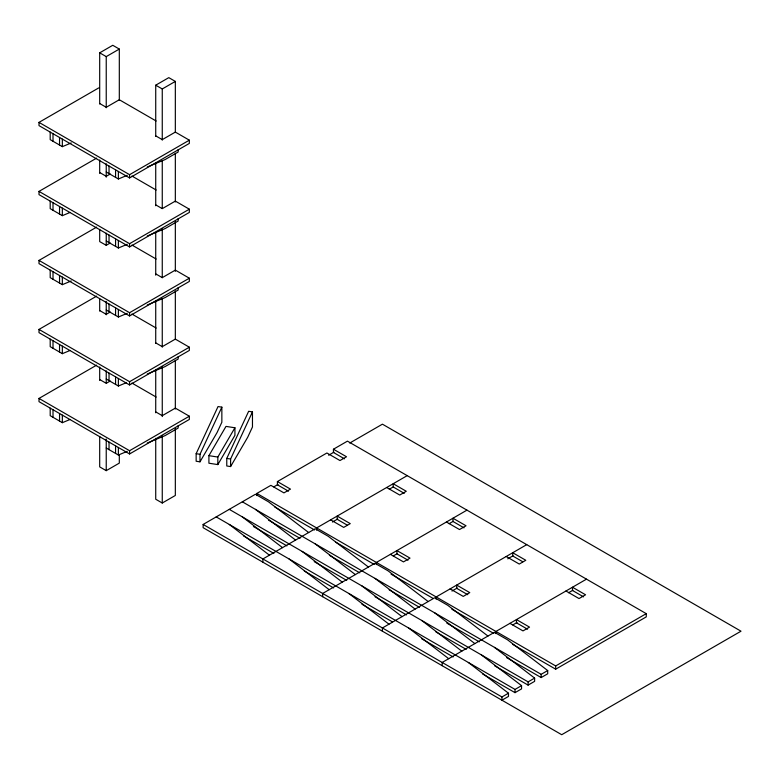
<?xml version="1.0" encoding="UTF-8"?>
<svg xmlns="http://www.w3.org/2000/svg" width="780" height="780" viewBox="0 0 780 780"><rect width="100%" height="100%" fill="white"/><g stroke="black" fill="none" stroke-linecap="round" stroke-linejoin="round"><path stroke-width="1.17" d="M196.15 453.697L218.03 406.565L221.851 407.15L221.851 422.253L217.074 432.559L199.982 461.838L196.15 461.243L196.15 453.697L199.982 454.291L221.851 407.15M226.766 458.435L248.644 411.294L252.466 411.889L252.466 426.982L247.679 437.297L230.597 466.567L226.766 465.982L226.766 458.435L230.597 459.02L252.466 411.889M208.913 455.666L225.995 426.397L234.926 427.772L234.926 435.318L217.834 464.597L208.913 463.213L208.913 455.666L217.834 457.051L234.926 427.772M99.694 103.984L99.694 52.835L112.768 45.289L119.311 49.062L119.311 100.21M99.694 52.835L106.236 56.608L119.311 49.062M155.727 135.866L162.259 139.639L175.334 132.093L189.345 140.176L189.345 143.413L129.578 177.918L39 125.619L39 122.382L98.767 87.886M155.727 136.334L155.727 85.186L168.802 77.639L175.334 81.412L175.334 132.561M155.727 85.186L162.259 88.959L175.334 81.412M155.727 204.877L162.259 208.65L175.334 201.103L189.345 209.186L189.345 212.423L129.578 246.928L39 194.63L39 191.393L96.662 158.106M110.253 173.979L106.236 176.299L99.694 172.526M39 122.382L129.578 174.681L189.345 140.176M155.727 273.877L162.259 277.651L175.334 270.104L189.345 278.197L189.345 281.434L129.578 315.929L39 263.64L39 260.403L96.662 227.107M99.694 229.418L99.694 241.595L106.236 245.31L110.253 242.989M39 191.393L129.578 243.691L189.345 209.186M155.727 342.888L162.259 346.661L175.334 339.115L189.345 347.207L189.345 350.435L129.578 384.94L39 332.651L39 329.413L96.662 296.117M110.253 311.99L106.236 314.32L99.694 310.547M39 260.403L129.578 312.702L189.345 278.197M155.727 411.898L162.259 415.672L175.334 408.125L189.345 416.208L189.345 419.445L129.578 453.95L39 401.651L39 398.424L96.662 365.128M110.253 381.001L106.236 383.321L99.694 379.548M39 329.413L129.578 381.703L189.345 347.207M39 398.424L129.578 450.713L189.345 416.208M99.694 436.449L99.694 466.889L106.236 470.662L119.311 463.115L119.311 454.594M155.727 438.35L155.727 499.239L162.259 503.012L175.334 495.466L175.334 428.483M349.732 443.05L382.424 424.174L741 631.195L561.707 734.711L203.131 527.69L203.131 524.452L255.431 494.257L268.505 501.813L308.656 532.535M256.864 495.583L256.864 493.428L270.875 485.345L283.949 492.892L290.482 489.119L277.407 481.572L277.407 484.799L288.473 491.185M277.407 481.572L326.898 452.995L339.973 460.541L346.515 456.768L333.44 449.221L333.44 452.459L344.497 458.845M333.44 449.221L347.441 441.139L646.259 613.655L646.259 616.892L555.682 669.182L512.694 644.368M273.799 486.886L278.011 484.458M328.633 455.227L333.908 452.185M407.209 475.634L316.631 527.933L316.631 530.088M332.426 522.044L337.691 519.002M389.298 489.206L393.52 486.779M466.966 510.139L376.389 562.438L376.389 564.593M393.247 555.945L397.459 553.508M449.065 523.712L453.277 521.284M526.734 544.645L436.156 596.944L436.156 599.099M451.952 591.055L457.216 588.013M507.77 558.831L513.045 555.789M586.492 579.15L495.914 631.449L495.914 633.604M512.772 624.946L516.984 622.518M568.591 592.722L572.803 590.294M203.131 524.452L501.95 696.969L508.482 693.196L468.331 662.464M216.206 516.906L515.024 689.423L521.557 685.649L481.406 654.917M229.281 509.359L528.099 681.876L534.632 678.103L494.481 647.371M242.356 501.813L541.164 674.329L547.706 670.556L507.556 639.824L494.481 632.278L442.182 662.464L442.182 665.701M256.864 493.428L555.682 665.944L646.259 613.655M482.518 673.891L515.024 692.659L521.557 688.886L521.557 685.649M494.54 665.74L528.099 685.113L534.632 681.34L534.632 678.103M506.571 657.589L541.164 677.567L547.706 673.783L547.706 670.556M50.203 132.093L50.203 139.639L62.341 146.65L71.234 142.954M106.236 171.99L118.375 178.99L127.267 175.295M147.274 166.978L165.058 159.588L178.132 152.041L178.132 149.711M50.203 201.103L50.203 208.65L62.341 215.66L70.122 212.423M106.236 240.991L118.375 248.001L127.267 244.306M147.274 235.989L165.058 228.599L178.132 221.042L178.132 218.722M50.203 270.104L50.203 277.651L62.341 284.661L71.234 280.966M106.236 310.001L118.375 317.011L127.267 313.316M147.274 305L165.058 297.599L178.132 290.053L178.132 287.732M50.203 339.115L50.203 346.661L62.341 353.671L70.122 350.435M106.236 379.012L118.375 386.022L126.155 382.785M147.274 374L165.058 366.61L178.132 359.063L178.132 356.743M50.203 408.125L50.203 415.672L62.341 422.682L70.122 419.445M106.236 448.022L118.375 455.032L127.267 451.327M147.274 443.011L165.058 435.62L178.132 428.074L178.132 425.753M156.166 121.017L119.311 99.742L106.236 107.289L99.694 103.516M131.947 176.046L156.166 190.028M131.947 245.056L156.166 259.038M131.947 314.067L156.166 328.048M404.264 493.35L393.198 486.964L393.198 483.727L406.273 491.273L399.74 495.046L386.665 487.5M464.022 527.855L452.965 521.459L452.965 518.232L466.04 525.779L459.498 529.552L446.423 522.005M522.785 561.775L512.723 555.965L512.723 552.737L525.798 560.284L519.265 564.057L506.191 556.51M583.547 596.856L572.491 590.47L572.491 587.233L585.566 594.789L579.023 598.562L565.948 591.006M131.947 383.068L156.166 397.059M347.227 525.115L337.174 519.304L337.174 516.077L350.249 523.624L343.707 527.397L330.632 519.85M407.998 560.196L396.932 553.81L396.932 550.573L410.007 558.119L403.474 561.902L390.4 554.346M467.756 594.701L456.7 588.315L456.7 585.078L469.774 592.625L463.232 596.398L450.157 588.851M527.524 629.207L516.457 622.82L516.457 619.583L529.532 627.13L523 630.903L509.925 623.356M274.687 506.951L314.535 529.961M335.498 542.061L374.293 564.457M391.072 574.148L433.007 598.358M451.883 609.258L493.818 633.467M268.564 520.172L300.017 538.337M329.375 555.282L359.785 572.842M389.142 589.787L419.543 607.347M446.803 623.083L479.31 641.842M253.393 526.51L286.942 545.883M314.203 561.62L346.71 580.388M375.014 596.729L406.477 614.893M435.825 631.839L466.235 649.399M243.467 535.88L273.877 553.429M304.278 570.989L333.635 587.935M361.949 604.276L392.35 621.835M421.707 638.781L453.16 656.945M487.939 636.051L447.788 605.319L434.714 597.773L382.424 627.958L382.424 631.195M428.181 601.546L388.031 570.814L374.956 563.267L322.657 593.463L322.657 596.69M434.714 612.865L474.874 643.597M368.413 567.041L328.263 536.308L315.188 528.762L262.899 558.958L262.899 562.185M374.956 578.36L415.106 609.092M421.639 620.412L461.799 651.144M315.188 543.855L355.339 574.587M361.881 585.907L402.031 616.639M255.431 509.359L295.581 540.082M408.574 627.958L448.724 658.691M302.113 551.411L342.274 582.133M348.806 593.463L388.957 624.185M242.356 516.906L282.506 547.638M289.048 558.958L329.199 589.69M229.281 524.452L269.431 555.184M555.682 665.944L555.682 669.182M541.164 674.329L541.164 677.567M528.099 681.876L528.099 685.113M515.024 689.423L515.024 692.659M508.482 693.196L508.482 696.433L501.95 700.206L501.95 696.969M230.597 459.02L230.597 466.567M217.834 457.051L217.834 464.597M199.982 454.291L199.982 461.838M175.334 153.26L175.334 201.971M175.334 221.461L175.334 271.391M175.334 290.872L175.334 339.583M175.334 360.292L175.334 409.003M162.259 88.959L162.259 140.107M162.259 160.807L162.259 208.309M162.259 229.008L162.259 277.719M162.259 298.418L162.259 347.129M162.259 366.619L162.259 416.549M162.259 436.03L162.259 503.012M155.727 163.127L155.727 205.745M155.727 232.537L155.727 275.165M155.727 300.739L155.727 343.356M155.727 370.149L155.727 412.776M129.578 174.681L129.578 177.918M129.578 243.691L129.578 246.928M129.578 312.702L129.578 315.929M129.578 381.703L129.578 384.94M129.578 450.713L129.578 453.95M118.375 171.444L118.375 178.99M118.375 240.454L118.375 248.001M118.375 309.465L118.375 317.011M118.375 378.476L118.375 386.022M118.375 447.476L118.375 455.032M115.567 169.826L115.567 177.382M115.567 238.836L115.567 246.382M115.567 307.846L115.567 315.393M115.567 376.857L115.567 384.404M115.567 445.868L115.567 453.414M109.034 166.052L109.034 173.599M109.034 235.063L109.034 242.609M109.034 304.073L109.034 311.62M109.034 373.084L109.034 380.63M109.034 442.084L109.034 449.641M106.236 56.608L106.236 107.757M106.236 163.78L106.236 177.177M106.236 233.191L106.236 245.368M106.236 301.392L106.236 314.788M106.236 370.802L106.236 382.98M106.236 439.003L106.236 470.662M99.694 160.007L99.694 173.404M99.694 298.837L99.694 311.015M99.694 367.029L99.694 380.425M62.341 139.103L62.341 146.65M62.341 208.104L62.341 215.66M62.341 277.115L62.341 284.661M62.341 346.125L62.341 353.671M62.341 415.135L62.341 422.682M59.543 137.485L59.543 145.031M59.543 206.495L59.543 214.042M59.543 275.496L59.543 283.043M59.543 344.506L59.543 352.053M59.543 413.517L59.543 421.063M53.011 133.711L53.011 141.258M53.011 202.712L53.011 210.268M53.011 271.723L53.011 279.269M53.011 340.733L53.011 348.28M53.011 409.744L53.011 417.29"/></g></svg>
